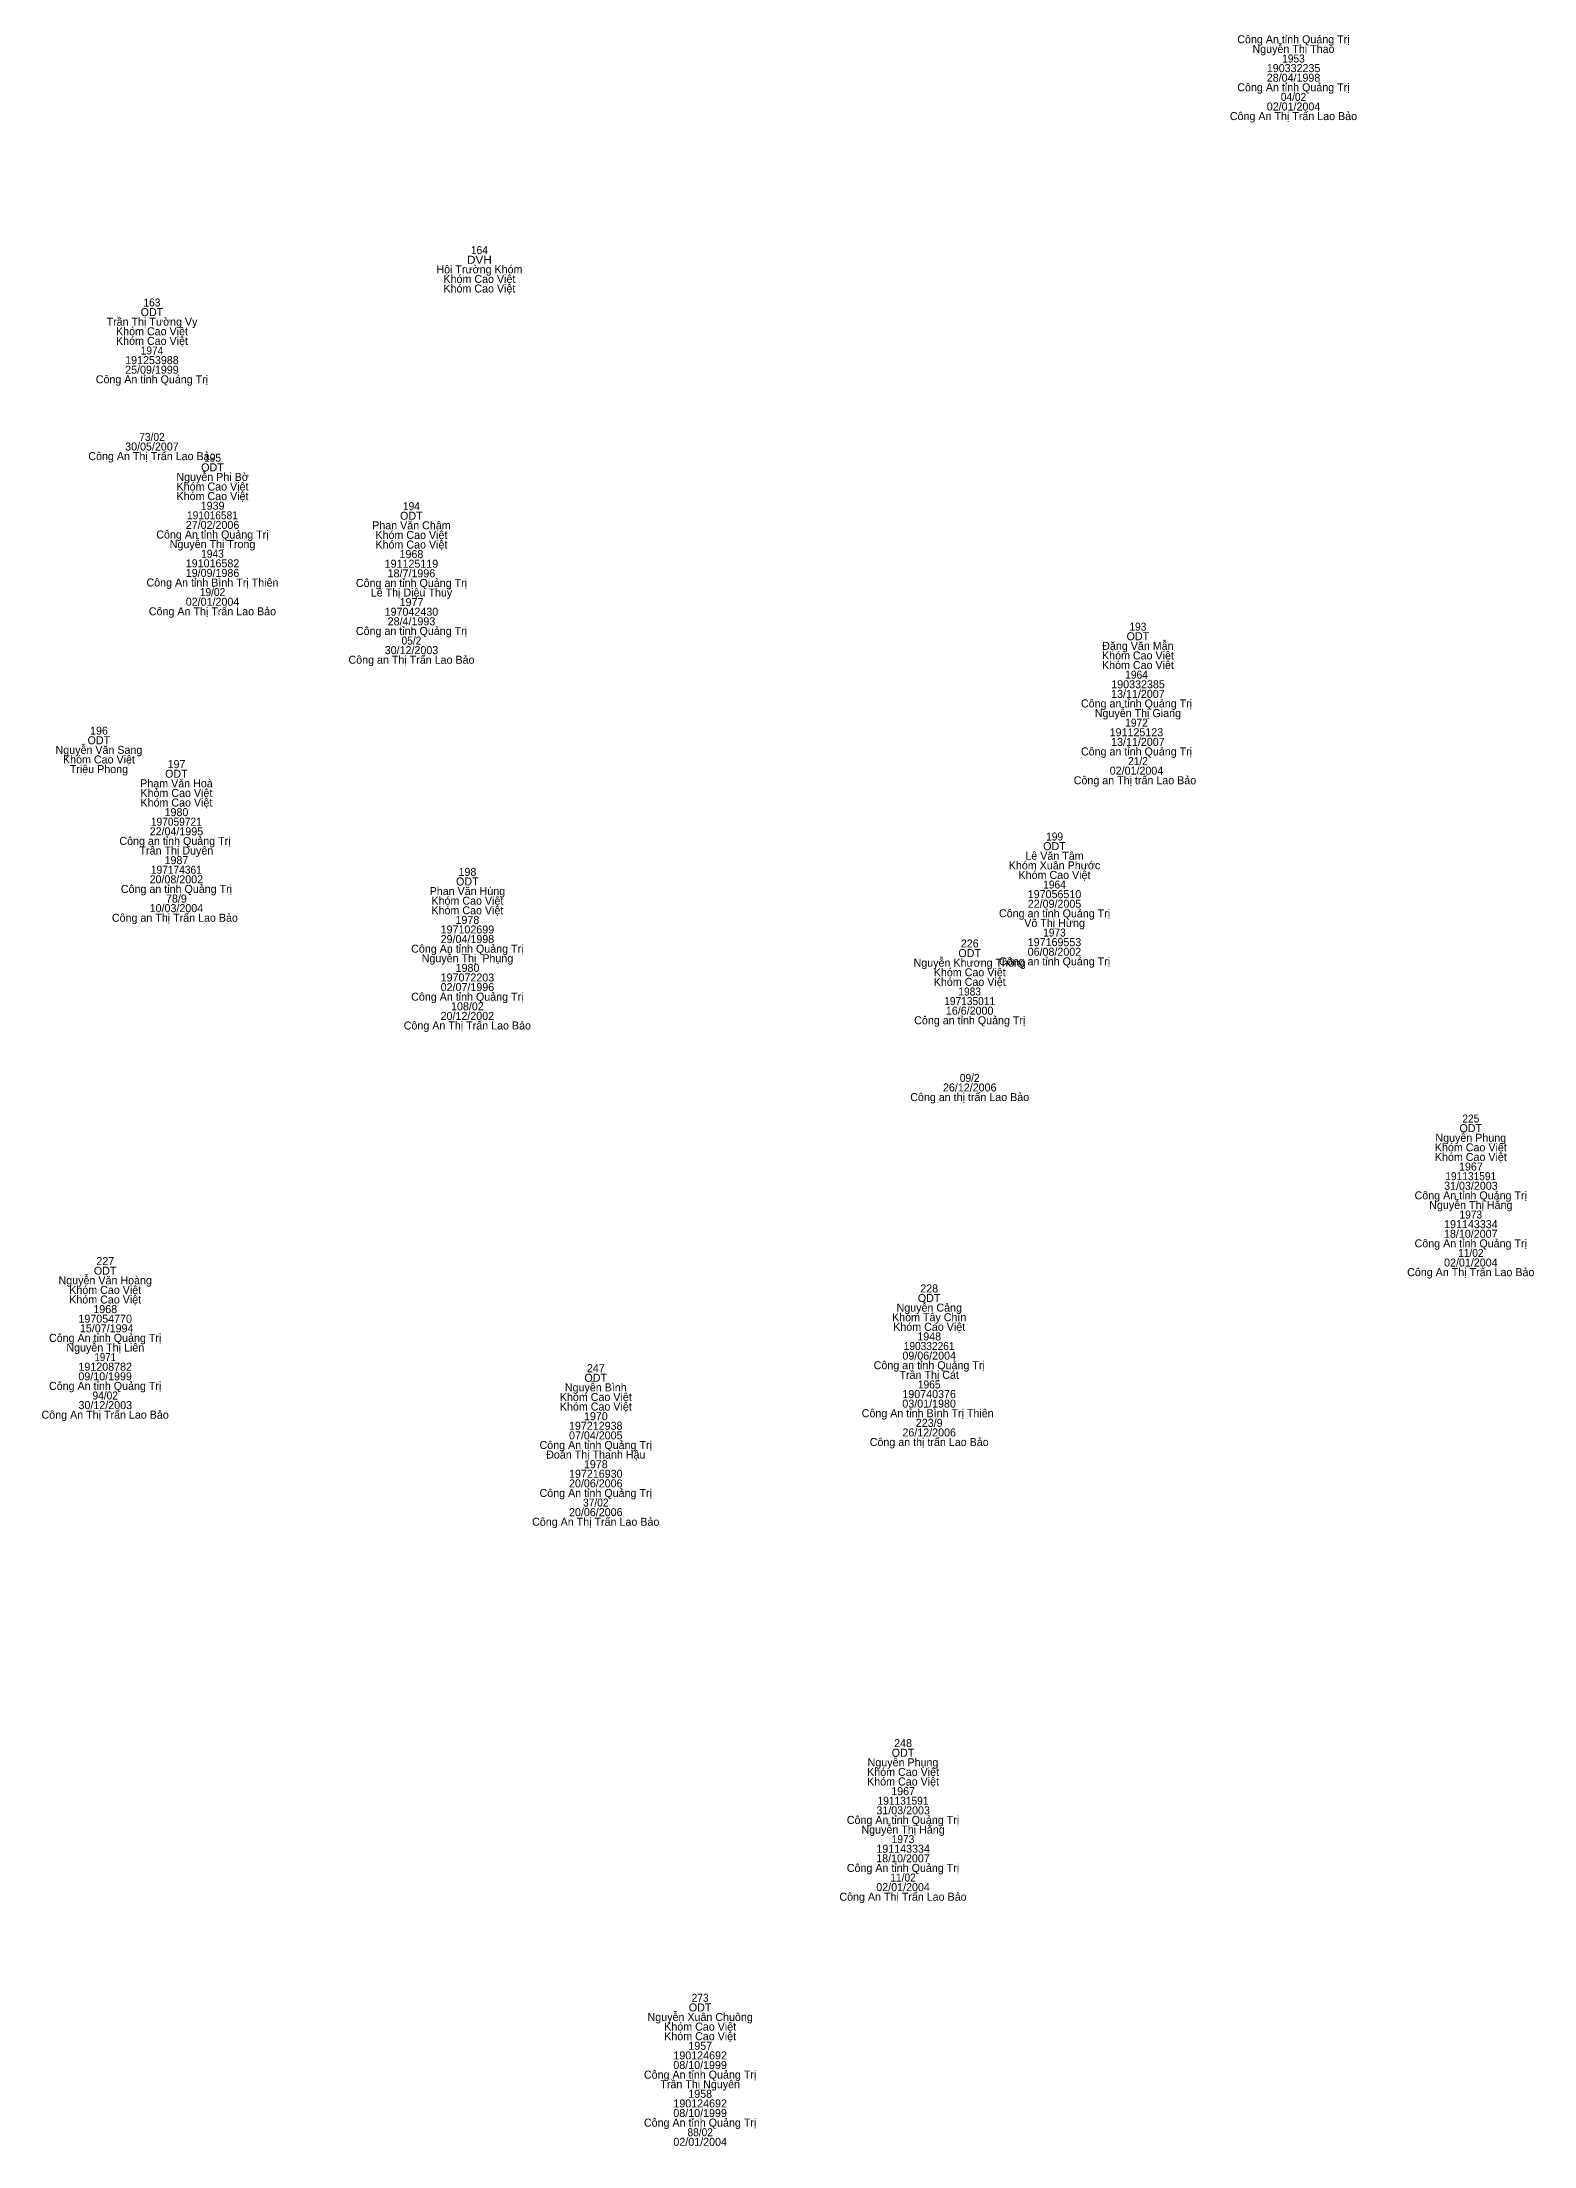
# Model space of a CAD drawing. Header units: metres. Extents: x 536493 to 536999, y 1836994 to 1837506.
# Drawn here: x 536498.2 to 536610.1, y 1837153.1 to 1837310.9 of the extents above; entities that cross this region are included whole.
import ezdxf
from ezdxf.enums import TextEntityAlignment as Align

# ---------------------------------------------------------------- set-up
doc = ezdxf.new("R2010")
doc.units = ezdxf.units.M
doc.header["$LTSCALE"] = 0.24
doc.layers.add('1', color=7, linetype='Continuous')

msp = doc.modelspace()

# ---------------------------------------------------------------- texts
at = {"layer": '1'}
for s, p in [('Công An tỉnh Quảng Trị', (536592.065, 1837310.82)), ('Nguyễn Thị Thao', (536592.07, 1837310.1)), ('28/04/1998', (536592.07, 1837307.94)), ('190332235', (536592.075, 1837308.66)), ('Công An tỉnh Quảng Trị', (536592.065, 1837307.22)), ('Công An Thị Trấn Lao Bảo', (536592.065, 1837305.06)), ('02/01/2004', (536592.07, 1837305.78)), ('Hội Trường Khóm', (536531, 1837293.57)), ('Khóm Cao Việt', (536531, 1837292.85)), ('Khóm Cao Việt', (536531, 1837292.13)), ('ODT', (536506.435, 1837290.36)), ('Trần Thị Tường Vy', (536506.44, 1837289.64)), ('Khóm Cao Việt', (536506.44, 1837288.92)), ('Khóm Cao Việt', (536506.44, 1837288.2)), ('25/09/1999', (536506.435, 1837286.04)), ('191253988', (536506.435, 1837286.76)), ('Công An tỉnh Quảng Trị', (536506.435, 1837285.32)), ('Công An Thị Trấn Lao Bảo', (536506.435, 1837279.56)), ('30/05/2007', (536506.435, 1837280.28)), ('Nguyễn Phi Bờ', (536510.985, 1837278)), ('ODT', (536510.975, 1837278.72)), ('Khóm Cao Việt', (536510.98, 1837277.28)), ('Khóm Cao Việt', (536510.98, 1837276.56)), ('27/02/2006', (536510.98, 1837274.4)), ('1939', (536510.985, 1837275.84)), ('Phan Văn Châm', (536525.9, 1837274.37)), ('ODT', (536525.895, 1837275.09)), ('Công An tỉnh Quảng Trị', (536510.975, 1837273.68)), ('Nguyễn Thị Trong', (536510.98, 1837272.96)), ('Khóm Cao Việt', (536525.9, 1837273.65)), ('Khóm Cao Việt', (536525.9, 1837272.93)), ('191016582', (536510.98, 1837271.52)), ('191125119', (536525.9, 1837271.49)), ('1968', (536525.9, 1837272.21)), ('Công An tỉnh Bình Trị Thiên', (536510.975, 1837270.08)), ('19/09/1986', (536510.98, 1837270.8)), ('Công an tỉnh Quảng Trị', (536525.905, 1837270.05)), ('18/7/1996', (536525.9, 1837270.77)), ('02/01/2004', (536510.98, 1837268.64)), ('Lê Thị Diệu Thuỷ', (536525.905, 1837269.33)), ('1977', (536525.905, 1837268.61)), ('Công An Thị Trấn Lao Bảo', (536510.975, 1837267.92)), ('197042430', (536525.9, 1837267.89)), ('28/4/1993', (536525.905, 1837267.17)), ('Công an tỉnh Quảng Trị', (536525.905, 1837266.45)), ('30/12/2003', (536525.905, 1837265.01)), ('Đặng Văn Mẫn', (536580.395, 1837265.33)), ('ODT', (536580.395, 1837266.05)), ('Công an Thị Trấn Lao Bảo', (536525.905, 1837264.29)), ('Khóm Cao Việt', (536580.4, 1837264.61)), ('Khóm Cao Việt', (536580.4, 1837263.89)), ('190332385', (536580.405, 1837262.45)), ('Công an tỉnh Quảng Trị ', (536580.405, 1837261.01)), ('Nguyễn Thị Giang', (536580.395, 1837260.29)), ('13/11/2007', (536580.395, 1837261.73)), ('196', (536502.46, 1837258.97)), ('191125123 ', (536580.395, 1837258.85)), ('Nguyễn Văn Sang', (536502.46, 1837257.53)), ('ODT', (536502.455, 1837258.25)), ('Công an tỉnh Quảng Trị ', (536580.405, 1837257.41)), ('13/11/2007', (536580.395, 1837258.13)), ('Khóm Cao Việt', (536502.46, 1837256.81)), ('Triệu Phong', (536502.46, 1837256.09)), ('ODT', (536508.265, 1837255.74)), ('197', (536508.275, 1837256.46)), ('02/01/2004 ', (536580.4, 1837255.97)), ('Phạm Văn Hoà', (536508.275, 1837255.02)), ('Khóm Cao Việt', (536508.27, 1837254.3)), ('Công an Thị trấn Lao Bảo  ', (536580.4, 1837255.25)), ('Khóm Cao Việt', (536508.27, 1837253.58)), ('1980', (536508.275, 1837252.86)), ('Công an tỉnh Quảng Trị ', (536508.275, 1837250.7)), ('22/04/1995', (536508.27, 1837251.42)), ('Trần Thị Duyên', (536508.27, 1837249.98)), ('1987', (536508.275, 1837249.26)), ('Lê Văn Tâm', (536574.14, 1837249.59)), ('ODT', (536574.135, 1837250.31)), ('20/08/2002', (536508.265, 1837247.82)), ('ODT', (536530.095, 1837247.66)), ('198', (536530.1, 1837248.38)), ('Khóm Xuân Phước', (536574.14, 1837248.87)), ('Khóm Cao Việt', (536574.14, 1837248.15)), ('Công an tỉnh Quảng Trị', (536508.275, 1837247.1)), ('78/9', (536508.27, 1837246.38)), ('Phan Văn Hùng', (536530.1, 1837246.94)), ('Khóm Cao Việt', (536530.1, 1837246.22)), ('22/09/2005', (536574.14, 1837245.99)), ('197056510', (536574.14, 1837246.71)), ('Công an Thị Trấn Lao Bảo ', (536508.27, 1837244.94)), ('10/03/2004', (536508.27, 1837245.66)), ('Khóm Cao Việt', (536530.1, 1837245.5)), ('1978', (536530.1, 1837244.78)), ('Công an tỉnh Quảng Trị', (536574.145, 1837245.27)), ('Võ Thị Hưng', (536574.145, 1837244.55)), ('29/04/1998', (536530.1, 1837243.34)), ('197102699', (536530.1, 1837244.06)), ('226', (536567.78, 1837243.01)), ('197169553', (536574.14, 1837243.11)), ('Công An tỉnh Quảng Trị', (536530.095, 1837242.62)), ('Nguyễn Thị  Phụng', (536530.105, 1837241.9)), ('Nguyễn Khương Thông', (536567.78, 1837241.57)), ('ODT', (536567.775, 1837242.29)), ('Công an tỉnh Quảng Trị', (536574.145, 1837241.67)), ('06/08/2002', (536574.135, 1837242.39)), ('02/07/1996', (536530.1, 1837239.74)), ('197072203', (536530.1, 1837240.46)), ('1980', (536530.105, 1837241.18)), ('Khóm Cao Việt', (536567.78, 1837240.85)), ('Khóm Cao Việt', (536567.78, 1837240.13)), ('Công An tỉnh Quảng Trị', (536530.095, 1837239.02)), ('108/02', (536530.1, 1837238.3)), ('Công An Thị Trấn Lao Bảo', (536530.095, 1837236.86)), ('20/12/2002', (536530.095, 1837237.58)), ('Công an tỉnh Quảng Trị', (536567.785, 1837237.25)), ('16/6/2000', (536567.775, 1837237.97)), ('26/12/2006', (536567.78, 1837232.21)), ('Công an thị trấn Lao Bảo', (536567.78, 1837231.49)), ('ODT', (536605.365, 1837229.16)), ('Khóm Cao Việt', (536605.37, 1837227.72)), ('Nguyễn Phụng', (536605.365, 1837228.44)), ('Khóm Cao Việt', (536605.37, 1837227)), ('1967', (536605.375, 1837226.28)), ('Công An tỉnh Quảng Trị', (536605.365, 1837224.12)), ('31/03/2003', (536605.375, 1837224.84)), ('Nguyễn Thị Hằng', (536605.37, 1837223.4)), ('18/10/2007', (536605.365, 1837221.24)), ('191143334', (536605.375, 1837221.96)), ('227', (536502.935, 1837219.19)), ('Công An tỉnh Quảng Trị', (536605.365, 1837220.52)), ('Nguyễn Văn Hoàng', (536502.93, 1837217.75)), ('ODT', (536502.925, 1837218.47)), ('Công An Thị Trấn Lao Bảo', (536605.365, 1837218.36)), ('02/01/2004', (536605.37, 1837219.08)), ('Khóm Cao Việt', (536502.93, 1837217.03)), ('Khóm Cao Việt', (536502.93, 1837216.31)), ('ODT', (536564.735, 1837216.42)), ('228', (536564.74, 1837217.14)), ('197054770', (536502.93, 1837214.87)), ('1968', (536502.93, 1837215.59)), ('Khóm Tây Chín', (536564.74, 1837214.98)), ('Nguyễn Cảng', (536564.745, 1837215.7)), ('Công An tỉnh Quảng Trị', (536502.925, 1837213.43)), (' 15/07/1994', (536502.93, 1837214.15)), ('Khóm Cao Việt', (536564.74, 1837214.26)), ('1948', (536564.74, 1837213.54)), ('Nguyễn Thị Liên', (536502.935, 1837212.71)), ('Công an tỉnh Quảng Trị', (536564.745, 1837211.38)), ('09/06/2004', (536564.74, 1837212.1)), ('Công An tỉnh Quảng Trị', (536502.925, 1837209.83)), ('09/10/1999', (536502.925, 1837210.55)), ('191208782', (536502.93, 1837211.27)), ('Nguyễn Bình', (536539.73, 1837209.72)), ('ODT', (536539.725, 1837210.44)), ('247', (536539.735, 1837211.16)), ('Trần Thị Cát', (536564.74, 1837210.66)), ('30/12/2003', (536502.935, 1837208.39)), ('Khóm Cao Việt', (536539.73, 1837209)), ('Khóm Cao Việt', (536539.73, 1837208.28)), ('03/01/1980', (536564.735, 1837208.5)), ('190740376', (536564.735, 1837209.22)), ('Công An Thị Trấn Lao Bảo', (536502.925, 1837207.67)), ('197212938', (536539.725, 1837206.84)), ('1970', (536539.735, 1837207.56)), ('Công An tỉnh Bình Trị Thiên ', (536564.74, 1837207.78)), ('223/9', (536564.74, 1837207.06)), ('Công An tỉnh Quảng Trị', (536539.725, 1837205.4)), ('07/04/2005', (536539.73, 1837206.12)), ('Công an thị trấn Lao Bảo', (536564.74, 1837205.62)), ('26/12/2006', (536564.74, 1837206.34)), ('Đoàn Thị Thanh Hậu', (536539.73, 1837204.68)), ('1978', (536539.73, 1837203.96)), ('Công An tỉnh Quảng Trị', (536539.725, 1837201.8)), ('20/06/2006', (536539.73, 1837202.52)), ('197216930', (536539.73, 1837203.24)), ('20/06/2006', (536539.73, 1837200.36)), ('Công An Thị Trấn Lao Bảo', (536539.725, 1837199.64)), ('248', (536562.78, 1837183.04)), ('Nguyễn Phụng', (536562.775, 1837181.6)), ('ODT', (536562.775, 1837182.32)), ('Khóm Cao Việt', (536562.78, 1837180.88)), ('Khóm Cao Việt', (536562.78, 1837180.16)), ('1967', (536562.785, 1837179.44)), ('Công An tỉnh Quảng Trị', (536562.775, 1837177.28)), ('Nguyễn Thị Hằng', (536562.78, 1837176.56)), ('31/03/2003', (536562.785, 1837178)), ('191143334', (536562.785, 1837175.12)), ('Công An tỉnh Quảng Trị', (536562.775, 1837173.68)), ('18/10/2007', (536562.775, 1837174.4)), ('02/01/2004', (536562.78, 1837172.24)), ('Công An Thị Trấn Lao Bảo', (536562.775, 1837171.52)), ('Nguyễn Xuân Chuông', (536547.56, 1837162.5)), ('ODT', (536547.555, 1837163.22)), ('Khóm Cao Việt', (536547.56, 1837161.78)), ('Khóm Cao Việt', (536547.56, 1837161.06)), ('190124692', (536547.56, 1837159.62)), ('1957', (536547.565, 1837160.34)), ('Công An tỉnh Quảng Trị', (536547.555, 1837158.18)), ('08/10/1999', (536547.555, 1837158.9)), ('Trần Thị Nguyên', (536547.56, 1837157.46)), ('1958', (536547.56, 1837156.74)), ('Công An tỉnh Quảng Trị', (536547.555, 1837154.58)), ('08/10/1999', (536547.555, 1837155.3)), ('190124692', (536547.56, 1837156.02)), ('02/01/2004', (536547.56, 1837153.14))]:
    msp.add_text(s, height=0.6, dxfattribs=at).set_placement(p, align=Align.CENTER)
for s, width, p in [('1953', 0.95, (536592.065, 1837309.38)), ('04/02', 0.95, (536592.07, 1837306.5)), ('164', 0.95, (536531, 1837295.01)), ('DVH', 1.1, (536531, 1837294.29)), ('163', 0.95, (536506.435, 1837291.08)), ('1974', 0.95, (536506.44, 1837287.48)), ('73/02', 0.95, (536506.44, 1837281)), ('195', 0.95, (536510.98, 1837279.44)), ('191016581', 0.95, (536510.975, 1837275.12)), ('194', 0.95, (536525.9, 1837275.81)), ('1943', 0.95, (536510.975, 1837272.24)), ('19/02', 0.95, (536510.98, 1837269.36)), ('193', 0.95, (536580.395, 1837266.77)), ('05/2', 0.95, (536525.9, 1837265.73)), ('1964 ', 0.95, (536580.4, 1837263.17)), ('1972 ', 0.95, (536580.4, 1837259.57)), ('21/2', 0.95, (536580.4, 1837256.69)), ('197059721', 0.95, (536508.265, 1837252.14)), ('199', 0.95, (536574.145, 1837251.03)), ('197174361', 0.95, (536508.265, 1837248.54)), ('1964', 0.95, (536574.14, 1837247.43)), ('1973', 0.95, (536574.135, 1837243.83)), ('197135011', 0.95, (536567.775, 1837238.69)), ('1983', 0.95, (536567.775, 1837239.41)), ('09/2', 0.95, (536567.78, 1837232.93)), ('225', 0.95, (536605.37, 1837229.88)), ('191131591', 0.95, (536605.365, 1837225.56)), ('1973', 0.95, (536605.365, 1837222.68)), ('11/02', 0.95, (536605.37, 1837219.8)), ('1971', 0.9, (536502.93, 1837211.99)), ('190332261', 0.95, (536564.735, 1837212.82)), ('1965', 0.95, (536564.74, 1837209.94)), ('94/02', 0.95, (536502.93, 1837209.11)), ('37/02', 0.95, (536539.73, 1837201.08)), ('191131591', 0.95, (536562.775, 1837178.72)), ('1973', 0.95, (536562.775, 1837175.84)), ('11/02', 0.95, (536562.78, 1837172.96)), ('273', 0.95, (536547.555, 1837163.94)), ('88/02', 0.95, (536547.56, 1837153.86))]:
    msp.add_text(s, height=0.6, dxfattribs=dict(at, width=width)).set_placement(p, align=Align.CENTER)

doc.saveas('drawing.dxf')
